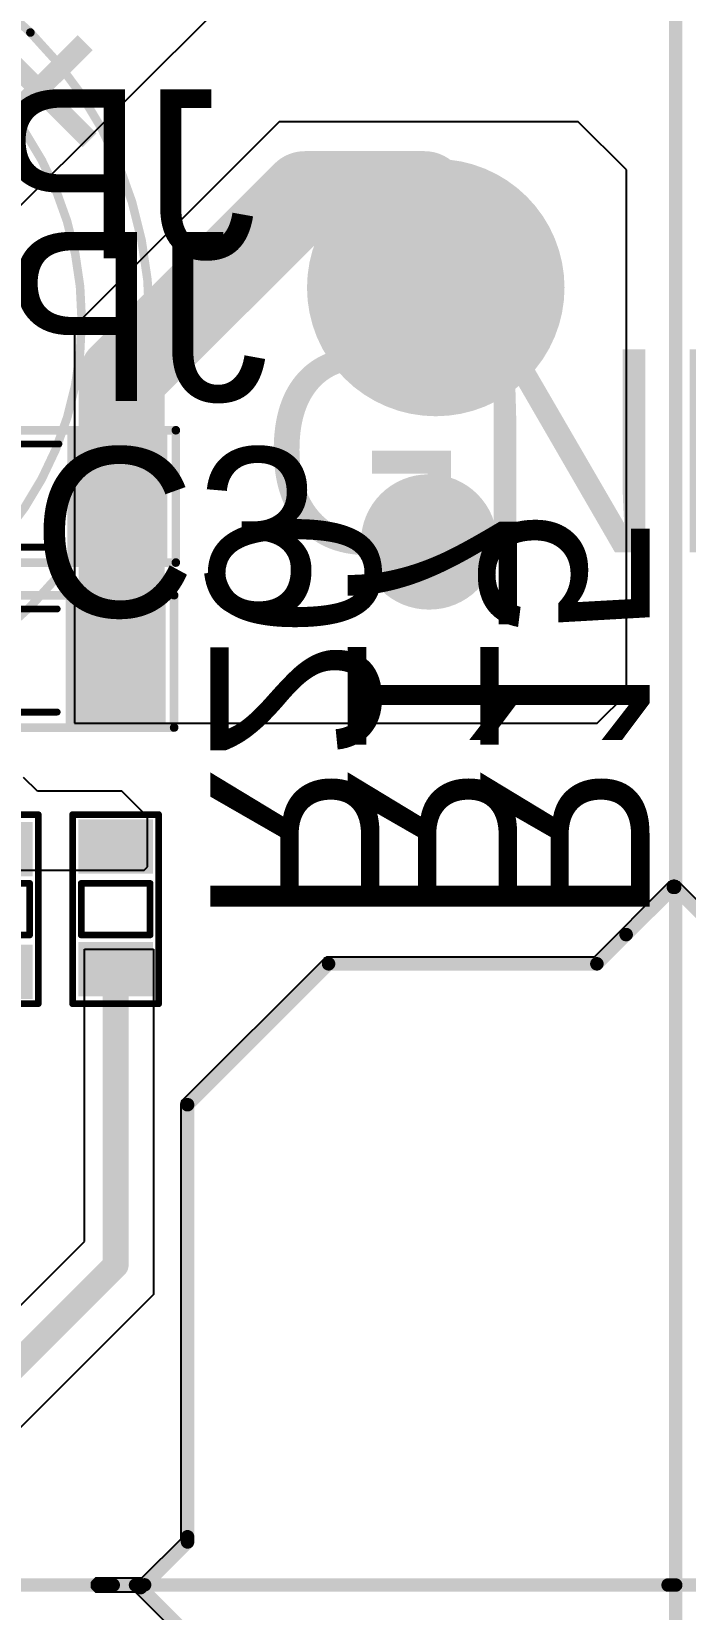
# Model space of a CAD drawing. Header units: millimetres. Extents: x 0.99 to 6.96, y 0.76 to 5.84.
# Drawn here: x 3.461 to 3.841, y 3.173 to 4.091 of the extents above; entities that cross this region are included whole.
import ezdxf

# ---------------------------------------------------------------- set-up
doc = ezdxf.new("R2010")
doc.units = ezdxf.units.MM
doc.header["$MEASUREMENT"] = 0
for name, color, linetype in [('BottomLayer', 5, 'Continuous'), ('BottomOverlay', 54, 'Continuous'), ('BottomPaste', 16, 'Continuous'), ('BottomSolder', 6, 'Continuous'), ('KeepOutLayer', 6, 'Continuous'), ('Mechanical15', 56, 'Continuous'), ('MultiLayer', 9, 'Continuous'), ('PadHoleLayer', 156, 'Continuous'), ('TopLayer', 1, 'Continuous'), ('TopOverlay', 2, 'Continuous'), ('TopSolder', 216, 'Continuous')]:
    doc.layers.add(name, color=color, linetype=linetype)

# ---------------------------------------------------------------- blocks, each defined once
blk = doc.blocks.new('RES_SMD_0603_B_67')
at = {"layer": 'BottomLayer'}
for points in [[(-0.0468142, -0.0177165), (-0.0231922, -0.0177165), (-0.0468142, 0.0177165), (-0.0231922, 0.0177165)], [(0.0246772, -0.0177211), (0.0482992, -0.0177211), (0.0246772, 0.0177119), (0.0482992, 0.0177119)]]:
    blk.add_solid(points, dxfattribs=at)
at = {"layer": 'BottomOverlay', "const_width": 0.003937}
for points in [[(0.0349968, 0.025), (-0.0550032, 0.025)], [(-0.0550032, -0.025), (-0.0550032, 0.025)], [(0.0149968, 0.02), (-0.0150032, 0.02)], [(-0.0150032, -0.02), (-0.0150032, 0.02)], [(0.0149968, -0.02), (0.0149968, 0.02)], [(0.0549968, 0.025), (0.0349968, 0.025)], [(0.0549968, -0.025), (0.0549968, 0.025)], [(0.0149968, -0.02), (-0.0150032, -0.02)], [(0.0549968, -0.025), (-0.0550032, -0.025)]]:
    blk.add_lwpolyline(points, dxfattribs=at)
at = {"layer": 'BottomOverlay', "const_width": 0.0019685}
for points in [[(-0.0559874, 0.025, 1), (-0.054019, 0.025, 1)], [(-0.0559874, 0.025, 1), (-0.054019, 0.025, 1)], [(-0.0159874, 0.02, 1), (-0.014019, 0.02, 1)], [(-0.0159874, 0.02, 1), (-0.014019, 0.02, 1)], [(0.0140126, 0.02, 1), (0.015981, 0.02, 1)], [(0.0140126, 0.02, 1), (0.015981, 0.02, 1)], [(0.0340126, 0.025, 1), (0.035981, 0.025, 1)], [(0.0340126, 0.025, 1), (0.035981, 0.025, 1)], [(0.0540126, 0.025, 1), (0.055981, 0.025, 1)], [(0.0540126, 0.025, 1), (0.055981, 0.025, 1)], [(-0.0159874, -0.02, 1), (-0.014019, -0.02, 1)], [(-0.0159874, -0.02, 1), (-0.014019, -0.02, 1)], [(0.0140126, -0.02, 1), (0.015981, -0.02, 1)], [(0.0140126, -0.02, 1), (0.015981, -0.02, 1)], [(-0.0559874, -0.025, 1), (-0.054019, -0.025, 1)], [(-0.0559874, -0.025, 1), (-0.054019, -0.025, 1)], [(0.0540126, -0.025, 1), (0.055981, -0.025, 1)], [(0.0540126, -0.025, 1), (0.055981, -0.025, 1)]]:
    blk.add_lwpolyline(points, format="xyb", close=True, dxfattribs=at)
at = {"layer": 'BottomPaste'}
for points in [[(-0.0468142, -0.0177165), (-0.0231922, -0.0177165), (-0.0468142, 0.0177165), (-0.0231922, 0.0177165)], [(0.0246772, -0.0177211), (0.0482992, -0.0177211), (0.0246772, 0.0177119), (0.0482992, 0.0177119)]]:
    blk.add_solid(points, dxfattribs=at)
at = {"layer": 'BottomSolder'}
for points in [[(-0.0508142, -0.0217165), (-0.0191922, -0.0217165), (-0.0508142, 0.0217165), (-0.0191922, 0.0217165)], [(0.0206772, -0.0217211), (0.0522992, -0.0217211), (0.0206772, 0.0217119), (0.0522992, 0.0217119)]]:
    blk.add_solid(points, dxfattribs=at)
blk = doc.blocks.new('RES_SMD_0603_B_69')
at = {"layer": 'BottomLayer'}
for points in [[(-0.0468142, -0.0177165), (-0.0231922, -0.0177165), (-0.0468142, 0.0177165), (-0.0231922, 0.0177165)], [(0.0246772, -0.0177211), (0.0482992, -0.0177211), (0.0246772, 0.0177119), (0.0482992, 0.0177119)]]:
    blk.add_solid(points, dxfattribs=at)
at = {"layer": 'BottomOverlay', "const_width": 0.003937}
for points in [[(-0.0550032, 0.025), (0.0349968, 0.025)], [(-0.0550032, 0.025), (-0.0550032, -0.025)], [(-0.0150032, 0.02), (0.0149968, 0.02)], [(-0.0150032, 0.02), (-0.0150032, -0.02)], [(0.0149968, 0.02), (0.0149968, -0.02)], [(0.0349968, 0.025), (0.0549968, 0.025)], [(0.0549968, 0.025), (0.0549968, -0.025)], [(-0.0150032, -0.02), (0.0149968, -0.02)], [(-0.0550032, -0.025), (0.0549968, -0.025)]]:
    blk.add_lwpolyline(points, dxfattribs=at)
at = {"layer": 'BottomOverlay', "const_width": 0.0019685}
for points in [[(-0.0559874, 0.025, 1), (-0.054019, 0.025, 1)], [(-0.0559874, 0.025, 1), (-0.054019, 0.025, 1)], [(-0.0159874, 0.02, 1), (-0.014019, 0.02, 1)], [(-0.0159874, 0.02, 1), (-0.014019, 0.02, 1)], [(0.0140126, 0.02, 1), (0.015981, 0.02, 1)], [(0.0140126, 0.02, 1), (0.015981, 0.02, 1)], [(0.0340126, 0.025, 1), (0.035981, 0.025, 1)], [(0.0340126, 0.025, 1), (0.035981, 0.025, 1)], [(0.0540126, 0.025, 1), (0.055981, 0.025, 1)], [(0.0540126, 0.025, 1), (0.055981, 0.025, 1)], [(-0.0159874, -0.02, 1), (-0.014019, -0.02, 1)], [(-0.0159874, -0.02, 1), (-0.014019, -0.02, 1)], [(0.0140126, -0.02, 1), (0.015981, -0.02, 1)], [(0.0140126, -0.02, 1), (0.015981, -0.02, 1)], [(-0.0559874, -0.025, 1), (-0.054019, -0.025, 1)], [(-0.0559874, -0.025, 1), (-0.054019, -0.025, 1)], [(0.0540126, -0.025, 1), (0.055981, -0.025, 1)], [(0.0540126, -0.025, 1), (0.055981, -0.025, 1)]]:
    blk.add_lwpolyline(points, format="xyb", close=True, dxfattribs=at)
at = {"layer": 'BottomPaste'}
for points in [[(-0.0468142, -0.0177165), (-0.0231922, -0.0177165), (-0.0468142, 0.0177165), (-0.0231922, 0.0177165)], [(0.0246772, -0.0177211), (0.0482992, -0.0177211), (0.0246772, 0.0177119), (0.0482992, 0.0177119)]]:
    blk.add_solid(points, dxfattribs=at)
at = {"layer": 'BottomSolder'}
for points in [[(-0.0508142, -0.0217165), (-0.0191922, -0.0217165), (-0.0508142, 0.0217165), (-0.0191922, 0.0217165)], [(0.0206772, -0.0217211), (0.0522992, -0.0217211), (0.0206772, 0.0217119), (0.0522992, 0.0217119)]]:
    blk.add_solid(points, dxfattribs=at)
blk = doc.blocks.new('RES_SMD_1206_B_87')
at = {"layer": 'BottomLayer'}
for points in [[(-0.0900016, -0.0325032), (-0.0400016, -0.0325032), (-0.0900016, 0.0324968), (-0.0400016, 0.0324968)], [(0.0399984, -0.0325032), (0.0899984, -0.0325032), (0.0399984, 0.0324968), (0.0899984, 0.0324968)]]:
    blk.add_solid(points, dxfattribs=at)
at = {"layer": 'BottomOverlay'}
for points, const_width in [([(-0.0990016, 0.0379968), (0.0989984, 0.0379968)], 0.005), ([(-0.0990016, -0.0390032), (-0.0990016, 0.0379968)], 0.005), ([(0.0989984, -0.0390032), (0.0989984, 0.0379968)], 0.005), ([(-0.0310016, 0.0299968), (0.0309984, 0.0299968)], 0.004), ([(-0.0990016, -0.0390032), (0.0989984, -0.0390032)], 0.005), ([(-0.0310016, -0.0300032), (0.0309984, -0.0300032)], 0.004)]:
    blk.add_lwpolyline(points, dxfattribs=dict(at, const_width=const_width))
for points, const_width in [([(-0.1002516, 0.0379968, 1), (-0.0977516, 0.0379968, 1)], 0.0025), ([(-0.1002516, 0.0379968, 1), (-0.0977516, 0.0379968, 1)], 0.0025), ([(0.0977484, 0.0379968, 1), (0.1002484, 0.0379968, 1)], 0.0025), ([(0.0977484, 0.0379968, 1), (0.1002484, 0.0379968, 1)], 0.0025), ([(-0.0320016, 0.0299968, 1), (-0.0300016, 0.0299968, 1)], 0.002), ([(0.0299984, 0.0299968, 1), (0.0319984, 0.0299968, 1)], 0.002), ([(-0.1002516, -0.0390032, 1), (-0.0977516, -0.0390032, 1)], 0.0025), ([(-0.1002516, -0.0390032, 1), (-0.0977516, -0.0390032, 1)], 0.0025), ([(-0.0320016, -0.0300032, 1), (-0.0300016, -0.0300032, 1)], 0.002), ([(0.0299984, -0.0300032, 1), (0.0319984, -0.0300032, 1)], 0.002), ([(0.0977484, -0.0390032, 1), (0.1002484, -0.0390032, 1)], 0.0025), ([(0.0977484, -0.0390032, 1), (0.1002484, -0.0390032, 1)], 0.0025)]:
    blk.add_lwpolyline(points, format="xyb", close=True, dxfattribs=dict(at, const_width=const_width))
at = {"layer": 'BottomPaste'}
for points in [[(-0.0900016, -0.0325032), (-0.0400016, -0.0325032), (-0.0900016, 0.0324968), (-0.0400016, 0.0324968)], [(0.0399984, -0.0325032), (0.0899984, -0.0325032), (0.0399984, 0.0324968), (0.0899984, 0.0324968)]]:
    blk.add_solid(points, dxfattribs=at)
at = {"layer": 'BottomSolder'}
for points in [[(-0.0940016, -0.0365032), (-0.0360016, -0.0365032), (-0.0940016, 0.0364968), (-0.0360016, 0.0364968)], [(0.0359984, -0.0365032), (0.0939984, -0.0365032), (0.0359984, 0.0364968), (0.0939984, 0.0364968)]]:
    blk.add_solid(points, dxfattribs=at)
blk = doc.blocks.new('RES_SMD_1206_B_88')
at = {"layer": 'BottomLayer'}
for points in [[(-0.0900016, -0.0325032), (-0.0400016, -0.0325032), (-0.0900016, 0.0324968), (-0.0400016, 0.0324968)], [(0.0399984, -0.0325032), (0.0899984, -0.0325032), (0.0399984, 0.0324968), (0.0899984, 0.0324968)]]:
    blk.add_solid(points, dxfattribs=at)
at = {"layer": 'BottomOverlay'}
for points, const_width in [([(-0.0990016, 0.0379968), (0.0989984, 0.0379968)], 0.005), ([(-0.0990016, -0.0390032), (-0.0990016, 0.0379968)], 0.005), ([(0.0989984, -0.0390032), (0.0989984, 0.0379968)], 0.005), ([(-0.0310016, 0.0299968), (0.0309984, 0.0299968)], 0.004), ([(-0.0990016, -0.0390032), (0.0989984, -0.0390032)], 0.005), ([(-0.0310016, -0.0300032), (0.0309984, -0.0300032)], 0.004)]:
    blk.add_lwpolyline(points, dxfattribs=dict(at, const_width=const_width))
for points, const_width in [([(-0.1002516, 0.0379968, 1), (-0.0977516, 0.0379968, 1)], 0.0025), ([(-0.1002516, 0.0379968, 1), (-0.0977516, 0.0379968, 1)], 0.0025), ([(0.0977484, 0.0379968, 1), (0.1002484, 0.0379968, 1)], 0.0025), ([(0.0977484, 0.0379968, 1), (0.1002484, 0.0379968, 1)], 0.0025), ([(-0.0320016, 0.0299968, 1), (-0.0300016, 0.0299968, 1)], 0.002), ([(0.0299984, 0.0299968, 1), (0.0319984, 0.0299968, 1)], 0.002), ([(-0.1002516, -0.0390032, 1), (-0.0977516, -0.0390032, 1)], 0.0025), ([(-0.1002516, -0.0390032, 1), (-0.0977516, -0.0390032, 1)], 0.0025), ([(-0.0320016, -0.0300032, 1), (-0.0300016, -0.0300032, 1)], 0.002), ([(0.0299984, -0.0300032, 1), (0.0319984, -0.0300032, 1)], 0.002), ([(0.0977484, -0.0390032, 1), (0.1002484, -0.0390032, 1)], 0.0025), ([(0.0977484, -0.0390032, 1), (0.1002484, -0.0390032, 1)], 0.0025)]:
    blk.add_lwpolyline(points, format="xyb", close=True, dxfattribs=dict(at, const_width=const_width))
at = {"layer": 'BottomPaste'}
for points in [[(-0.0900016, -0.0325032), (-0.0400016, -0.0325032), (-0.0900016, 0.0324968), (-0.0400016, 0.0324968)], [(0.0399984, -0.0325032), (0.0899984, -0.0325032), (0.0399984, 0.0324968), (0.0899984, 0.0324968)]]:
    blk.add_solid(points, dxfattribs=at)
at = {"layer": 'BottomSolder'}
for points in [[(-0.0940016, -0.0365032), (-0.0360016, -0.0365032), (-0.0940016, 0.0364968), (-0.0360016, 0.0364968)], [(0.0359984, -0.0365032), (0.0939984, -0.0365032), (0.0359984, 0.0364968), (0.0939984, 0.0364968)]]:
    blk.add_solid(points, dxfattribs=at)
blk = doc.blocks.new('CN1_90')
at = {"layer": 'BottomLayer', "const_width": 0.0708661}
blk.add_lwpolyline([(-0.0354331, 0, 1), (0.0354331, 0, 1)], format="xyb", close=True, dxfattribs=at)
at = {"layer": 'BottomSolder', "const_width": 0.0748661}
blk.add_lwpolyline([(-0.0374331, 0, 1), (0.0374331, 0, 1)], format="xyb", close=True, dxfattribs=at)
at = {"layer": 'MultiLayer', "const_width": 0.0708661}
blk.add_lwpolyline([(-0.0354331, 0, 1), (0.0354331, 0, 1)], format="xyb", close=True, dxfattribs=at)
at = {"layer": 'PadHoleLayer', "const_width": 0.031496}
blk.add_lwpolyline([(-0.015748, 0, 1), (0.015748, 0, 1)], format="xyb", close=True, dxfattribs=at)
at = {"layer": 'TopLayer', "const_width": 0.0708661}
blk.add_lwpolyline([(-0.0354331, 0, 1), (0.0354331, 0, 1)], format="xyb", close=True, dxfattribs=at)
at = {"layer": 'TopSolder', "const_width": 0.0748661}
blk.add_lwpolyline([(-0.0374331, 0, 1), (0.0374331, 0, 1)], format="xyb", close=True, dxfattribs=at)
blk = doc.blocks.new('CA_ALU_10_106')
at = {"layer": 'BottomLayer', "const_width": 0.0393701}
blk.add_lwpolyline([(0.0787402, 0, 1), (0.1181102, 0, 1)], format="xyb", close=True, dxfattribs=at)
at = {"layer": 'BottomLayer'}
blk.add_solid([(-0.1377953, -0.0393701), (-0.0590551, -0.0393701), (-0.1377953, 0.0393701), (-0.0590551, 0.0393701)], dxfattribs=at)
at = {"layer": 'BottomSolder', "const_width": 0.0433701}
blk.add_lwpolyline([(0.0767402, 0, 1), (0.1201102, 0, 1)], format="xyb", close=True, dxfattribs=at)
at = {"layer": 'BottomSolder'}
blk.add_solid([(-0.1417953, -0.0433701), (-0.0550551, -0.0433701), (-0.1417953, 0.0433701), (-0.0550551, 0.0433701)], dxfattribs=at)
at = {"layer": 'Mechanical15'}
for points, const_width in [([(0.2362205, 0, 1), (-0.2362205, 0, 1)], 0.005), ([(-0.2374705, 0, 1), (-0.2349705, 0, 1)], 0.0025), ([(0.2349705, 0, 1), (0.2374705, 0, 1)], 0.0025)]:
    blk.add_lwpolyline(points, format="xyb", close=True, dxfattribs=dict(at, const_width=const_width))
at = {"layer": 'PadHoleLayer', "const_width": 0.0177165}
for points in [[(-0.1072835, 0, 1), (-0.0895669, 0, 1)], [(0.0895669, 0, 1), (0.1072835, 0, 1)]]:
    blk.add_lwpolyline(points, format="xyb", close=True, dxfattribs=at)
at = {"layer": 'TopLayer', "const_width": 0.0393701}
blk.add_lwpolyline([(0.0787402, 0, 1), (0.1181102, 0, 1)], format="xyb", close=True, dxfattribs=at)
at = {"layer": 'TopLayer'}
blk.add_solid([(-0.1377953, -0.0393701), (-0.0590551, -0.0393701), (-0.1377953, 0.0393701), (-0.0590551, 0.0393701)], dxfattribs=at)
at = {"layer": 'TopOverlay'}
for points, const_width in [([(0.1968504, 0, 1), (-0.1968504, 0, 1)], 0.005), ([(-0.1981004, 0, 1), (-0.1956004, 0, 1)], 0.0025), ([(0.1956004, 0, 1), (0.1981004, 0, 1)], 0.0025)]:
    blk.add_lwpolyline(points, format="xyb", close=True, dxfattribs=dict(at, const_width=const_width))
at = {"layer": 'TopSolder', "const_width": 0.0433701}
blk.add_lwpolyline([(0.0767402, 0, 1), (0.1201102, 0, 1)], format="xyb", close=True, dxfattribs=at)
at = {"layer": 'TopSolder'}
blk.add_solid([(-0.1417953, -0.0433701), (-0.0550551, -0.0433701), (-0.1417953, 0.0433701), (-0.0550551, 0.0433701)], dxfattribs=at)
at = {"layer": 'TopOverlay'}
blk.add_text('+', height=0.1181102, dxfattribs=at).set_placement((-0.2672864, -0.0325269))
blk = doc.blocks.new('CA_ALU_10_107')
at = {"layer": 'BottomLayer', "const_width": 0.0393701}
blk.add_lwpolyline([(0.0787402, 0, 1), (0.1181102, 0, 1)], format="xyb", close=True, dxfattribs=at)
at = {"layer": 'BottomLayer'}
blk.add_solid([(-0.1377953, -0.0393701), (-0.0590551, -0.0393701), (-0.1377953, 0.0393701), (-0.0590551, 0.0393701)], dxfattribs=at)
at = {"layer": 'BottomSolder', "const_width": 0.0433701}
blk.add_lwpolyline([(0.0767402, 0, 1), (0.1201102, 0, 1)], format="xyb", close=True, dxfattribs=at)
at = {"layer": 'BottomSolder'}
blk.add_solid([(-0.1417953, -0.0433701), (-0.0550551, -0.0433701), (-0.1417953, 0.0433701), (-0.0550551, 0.0433701)], dxfattribs=at)
at = {"layer": 'Mechanical15'}
for points, const_width in [([(0.2362205, 0, 1), (-0.2362205, 0, 1)], 0.005), ([(-0.2374705, 0, 1), (-0.2349705, 0, 1)], 0.0025), ([(0.2349705, 0, 1), (0.2374705, 0, 1)], 0.0025)]:
    blk.add_lwpolyline(points, format="xyb", close=True, dxfattribs=dict(at, const_width=const_width))
at = {"layer": 'PadHoleLayer', "const_width": 0.0177165}
for points in [[(-0.1072835, 0, 1), (-0.0895669, 0, 1)], [(0.0895669, 0, 1), (0.1072835, 0, 1)]]:
    blk.add_lwpolyline(points, format="xyb", close=True, dxfattribs=at)
at = {"layer": 'TopLayer', "const_width": 0.0393701}
blk.add_lwpolyline([(0.0787402, 0, 1), (0.1181102, 0, 1)], format="xyb", close=True, dxfattribs=at)
at = {"layer": 'TopLayer'}
blk.add_solid([(-0.1377953, -0.0393701), (-0.0590551, -0.0393701), (-0.1377953, 0.0393701), (-0.0590551, 0.0393701)], dxfattribs=at)
at = {"layer": 'TopOverlay'}
for points, const_width in [([(0.1968504, 0, 1), (-0.1968504, 0, 1)], 0.005), ([(-0.1981004, 0, 1), (-0.1956004, 0, 1)], 0.0025), ([(0.1956004, 0, 1), (0.1981004, 0, 1)], 0.0025)]:
    blk.add_lwpolyline(points, format="xyb", close=True, dxfattribs=dict(at, const_width=const_width))
at = {"layer": 'TopSolder', "const_width": 0.0433701}
blk.add_lwpolyline([(0.0767402, 0, 1), (0.1201102, 0, 1)], format="xyb", close=True, dxfattribs=at)
at = {"layer": 'TopSolder'}
blk.add_solid([(-0.1417953, -0.0433701), (-0.0550551, -0.0433701), (-0.1417953, 0.0433701), (-0.0550551, 0.0433701)], dxfattribs=at)
at = {"layer": 'TopOverlay'}
blk.add_text('+', height=0.1181102, dxfattribs=at).set_placement((-0.2623366, -0.0304056))

msp = doc.modelspace()

# ---------------------------------------------------------------- linework, layer by layer
at = {"layer": 'BottomLayer'}
for p, q in [((3.604, 4.1390078), (3.4457606, 3.9807685)), ((3.6049999, 4.0385076), (3.4859998, 3.9195077)), ((3.779, 4.0385078), (3.6049999, 4.0385076)), ((3.807, 4.0105078), (3.779, 4.0385078)), ((3.807, 3.7055078), (3.807, 4.0105078)), ((3.4859998, 3.9195077), (3.4860001, 3.6885076)), ((3.79, 3.6885078), (3.807, 3.7055078)), ((3.4860001, 3.6885076), (3.79, 3.6885078)), ((3.4645, 3.6490078), (3.4565, 3.6570078)), ((3.5135, 3.6490078), (3.4645, 3.6490078)), ((3.5285, 3.6340078), (3.5135, 3.6490078)), ((3.5285, 3.6050078), (3.5285, 3.6340078)), ((3.4225, 3.6030078), (3.5265, 3.6030078)), ((3.5265, 3.6030078), (3.5285, 3.6050078)), ((3.4919842, 3.5570078), (3.5319842, 3.5570078)), ((3.4919842, 3.3870078), (3.4919842, 3.5570078)), ((3.5319842, 3.5570078), (3.5319842, 3.3560078)), ((3.4190858, 3.3141095), (3.4919842, 3.3870078)), ((3.5319842, 3.3560078), (3.3919842, 3.2160078))]:
    msp.add_line(p, q, dxfattribs=at)
for points, const_width in [([(3.5135, 3.8899094), (3.62, 3.9964094)], 0.05), ([(3.62, 3.9964094), (3.6895328, 3.9964094)], 0.05), ([(3.6895328, 3.9964094), (3.6915328, 3.9944094)], 0.05), ([(3.5135, 3.8639094), (3.5135, 3.8899094)], 0.05), ([(3.5135, 3.8210046), (3.5135, 3.8639094)], 0.05), ([(3.5135, 3.7619094), (3.5135, 3.8210046)], 0.05), ([(3.51, 3.5453078), (3.5100046, 3.5453032)], 0.015), ([(3.5100046, 3.3730282), (3.5100046, 3.5453032)], 0.015), ([(3.4391752, 3.3021988), (3.5100046, 3.3730282)], 0.015)]:
    msp.add_lwpolyline(points, dxfattribs=dict(at, const_width=const_width))
for points, const_width in [([(3.6075, 3.9964094, 1), (3.6325, 3.9964094, 1)], 0.025), ([(3.6075, 3.9964094, 1), (3.6325, 3.9964094, 1)], 0.025), ([(3.6770328, 3.9964094, 1), (3.7020328, 3.9964094, 1)], 0.025), ([(3.6770328, 3.9964094, 1), (3.7020328, 3.9964094, 1)], 0.025), ([(3.6790328, 3.9944094, 1), (3.7040328, 3.9944094, 1)], 0.025), ([(3.501, 3.8899094, 1), (3.526, 3.8899094, 1)], 0.025), ([(3.501, 3.8899094, 1), (3.526, 3.8899094, 1)], 0.025), ([(3.501, 3.8639094, 1), (3.526, 3.8639094, 1)], 0.025), ([(3.501, 3.8639094, 1), (3.526, 3.8639094, 1)], 0.025), ([(3.501, 3.8210046, 1), (3.526, 3.8210046, 1)], 0.025), ([(3.501, 3.8210046, 1), (3.526, 3.8210046, 1)], 0.025), ([(3.501, 3.7619094, 1), (3.526, 3.7619094, 1)], 0.025), ([(3.50625, 3.5453078, 1), (3.51375, 3.5453078, 1)], 0.0075), ([(3.5062546, 3.5453032, 1), (3.5137546, 3.5453032, 1)], 0.0075), ([(3.5062546, 3.5453032, 1), (3.5137546, 3.5453032, 1)], 0.0075), ([(3.5062546, 3.3730282, 1), (3.5137546, 3.3730282, 1)], 0.0075), ([(3.5062546, 3.3730282, 1), (3.5137546, 3.3730282, 1)], 0.0075)]:
    msp.add_lwpolyline(points, format="xyb", close=True, dxfattribs=dict(at, const_width=const_width))
at = {"layer": 'BottomSolder', "const_width": 0.0787402}
msp.add_lwpolyline([(3.6919842, 3.7940078), (3.6924642, 3.7940078)], dxfattribs=at)
at = {"layer": 'BottomSolder', "const_width": 0.0393701}
for points in [[(3.6722992, 3.7940078, 1), (3.7116692, 3.7940078, 1)], [(3.6727792, 3.7940078, 1), (3.7121492, 3.7940078, 1)]]:
    msp.add_lwpolyline(points, format="xyb", close=True, dxfattribs=at)
at = {"layer": 'KeepOutLayer', "const_width": 0.007874}
for points in [[(3.806815, 3.5655078), (3.834315, 3.5930078)], [(3.8349999, 3.5930078), (3.8624999, 3.5655078)], [(3.789815, 3.5485078), (3.806815, 3.5655078)], [(3.551815, 3.4665078), (3.633815, 3.5485078)], [(3.633815, 3.5485078), (3.789815, 3.5485078)], [(3.551815, 3.2150984), (3.551815, 3.4665078)], [(3.526815, 3.1870984), (3.551815, 3.2120984)], [(3.551815, 3.2120984), (3.551815, 3.2150984)], [(3.4999842, 3.1870078), (3.5085748, 3.1870078)], [(3.5085748, 3.1870078), (3.5215748, 3.1870078)], [(3.5219842, 3.1870078), (3.5259842, 3.1870078)], [(3.5244842, 3.1855078), (3.5494842, 3.1605078)]]:
    msp.add_lwpolyline(points, dxfattribs=at)
at = {"layer": 'KeepOutLayer', "const_width": 0.003937}
for points in [[(3.8323465, 3.5930078, 1), (3.8362835, 3.5930078, 1)], [(3.8330314, 3.5930078, 1), (3.8369684, 3.5930078, 1)], [(3.8048465, 3.5655078, 1), (3.8087835, 3.5655078, 1)], [(3.8048465, 3.5655078, 1), (3.8087835, 3.5655078, 1)], [(3.6318465, 3.5485078, 1), (3.6357835, 3.5485078, 1)], [(3.6318465, 3.5485078, 1), (3.6357835, 3.5485078, 1)], [(3.7878465, 3.5485078, 1), (3.7917835, 3.5485078, 1)], [(3.7878465, 3.5485078, 1), (3.7917835, 3.5485078, 1)], [(3.5498465, 3.4665078, 1), (3.5537835, 3.4665078, 1)], [(3.5498465, 3.4665078, 1), (3.5537835, 3.4665078, 1)], [(3.5498465, 3.2150984, 1), (3.5537835, 3.2150984, 1)], [(3.5498465, 3.2150984, 1), (3.5537835, 3.2150984, 1)], [(3.5498465, 3.2120984, 1), (3.5537835, 3.2120984, 1)], [(3.5498465, 3.2120984, 1), (3.5537835, 3.2120984, 1)], [(3.4980157, 3.1870078, 1), (3.5019527, 3.1870078, 1)], [(3.5066063, 3.1870078, 1), (3.5105433, 3.1870078, 1)], [(3.5066063, 3.1870078, 1), (3.5105433, 3.1870078, 1)], [(3.5196063, 3.1870078, 1), (3.5235433, 3.1870078, 1)], [(3.5200157, 3.1870078, 1), (3.5239527, 3.1870078, 1)], [(3.5225157, 3.1855078, 1), (3.5264527, 3.1855078, 1)], [(3.5240157, 3.1870078, 1), (3.5279527, 3.1870078, 1)], [(3.5248465, 3.1870984, 1), (3.5287835, 3.1870984, 1)]]:
    msp.add_lwpolyline(points, format="xyb", close=True, dxfattribs=at)
at = {"layer": 'MultiLayer'}
for p, q in [((3.8315205, 3.5958023), (3.788178, 3.5524598)), ((3.8318263, 3.5961081), (3.8315205, 3.5958022)), ((3.8315205, 3.5958022), (3.8315205, 3.5958023)), ((3.8325559, 3.596573), (3.8318263, 3.5961081)), ((3.8333688, 3.5968691), (3.8325559, 3.596573)), ((3.8342265, 3.5969824), (3.8333688, 3.5968691)), ((3.8346575, 3.5969449), (3.8342265, 3.5969824)), ((3.8350883, 3.5969824), (3.8346574, 3.5969449)), ((3.8346574, 3.5969449), (3.8346575, 3.5969449)), ((3.835946, 3.5968691), (3.8350883, 3.5969824)), ((3.8367589, 3.596573), (3.835946, 3.5968691)), ((3.8374885, 3.5961081), (3.8367589, 3.596573)), ((3.8377943, 3.5958022), (3.8374885, 3.5961081)), ((3.8811369, 3.5524598), (3.8377943, 3.5958022)), ((3.6310205, 3.5513023), (3.5490205, 3.4693022)), ((3.6312957, 3.5515775), (3.6310205, 3.5513022)), ((3.6310205, 3.5513022), (3.6310205, 3.5513023)), ((3.631943, 3.55201), (3.6312957, 3.5515775)), ((3.6326622, 3.5523079), (3.631943, 3.55201)), ((3.6334257, 3.5524598), (3.6326622, 3.5523079)), ((3.633815, 3.5524598), (3.6334257, 3.5524598)), ((3.788178, 3.5524598), (3.633815, 3.5524598)), ((3.5480148, 3.4676605), (3.547863, 3.466897)), ((3.547863, 3.466897), (3.547863, 3.4665078)), ((3.547863, 3.4665078), (3.547863, 3.4665078)), ((3.547863, 3.4665078), (3.547863, 3.2137354)), ((3.5483127, 3.4683797), (3.5480148, 3.4676605)), ((3.5487452, 3.469027), (3.5483127, 3.4683797)), ((3.5490205, 3.4693022), (3.5487452, 3.469027)), ((3.547863, 3.2137354), (3.5250874, 3.1909598)), ((3.4983472, 3.1909598), (3.4960322, 3.1886447)), ((3.4960322, 3.1886447), (3.4960322, 3.1853708)), ((3.4999842, 3.1909598), (3.4983472, 3.1909598)), ((3.5215748, 3.1909598), (3.4999842, 3.1909598)), ((3.5216003, 3.1909598), (3.5215748, 3.1909598)), ((3.5215748, 3.1909598), (3.5215748, 3.1909598)), ((3.5216515, 3.1909591), (3.5216003, 3.1909598)), ((3.5217027, 3.1909578), (3.5216515, 3.1909591)), ((3.5217539, 3.1909558), (3.5217027, 3.1909578)), ((3.5217795, 3.1909544), (3.5217539, 3.1909558)), ((3.521805, 3.1909558), (3.5217795, 3.1909544)), ((3.5218562, 3.1909578), (3.521805, 3.1909558)), ((3.5219074, 3.1909591), (3.5218562, 3.1909578)), ((3.5219586, 3.1909598), (3.5219074, 3.1909591)), ((3.5219842, 3.1909598), (3.5219586, 3.1909598)), ((3.5250874, 3.1909598), (3.5219842, 3.1909598)), ((3.4960322, 3.1853708), (3.4983472, 3.1830558)), ((3.4983472, 3.1830558), (3.4999842, 3.1830558)), ((3.4999842, 3.1830558), (3.4999842, 3.1830558)), ((3.4999842, 3.1830558), (3.5213848, 3.1830558)), ((3.5213848, 3.1830558), (3.5214204, 3.1830108)), ((3.5214204, 3.1830108), (3.5214941, 3.1829229)), ((3.5214941, 3.1829229), (3.5215704, 3.1828372)), ((3.5215704, 3.1828372), (3.5216491, 3.1827538)), ((3.5216491, 3.1827538), (3.5216897, 3.1827133)), ((3.5216897, 3.1827133), (3.5216897, 3.1827133)), ((3.5216897, 3.1827133), (3.5455322, 3.1588708))]:
    msp.add_line(p, q, dxfattribs=at)
at = {"layer": 'TopOverlay', "const_width": 0.007874}
for points in [[(3.8356297, 0.9625984), (3.8356299, 5.4114173)], [(0.9965748, 3.1870078), (6.6702755, 3.1870078)], [(3.8312205, 3.1870078), (3.8356299, 3.1870078)]]:
    msp.add_lwpolyline(points, dxfattribs=at)
at = {"layer": 'TopOverlay', "const_width": 0.003937}
for points in [[(3.829252, 3.1870078, 1), (3.833189, 3.1870078, 1)], [(3.8336614, 3.1870078, 1), (3.8375984, 3.1870078, 1)]]:
    msp.add_lwpolyline(points, format="xyb", close=True, dxfattribs=at)

# ---------------------------------------------------------------- block references
for name, p, rotation in [('CA_ALU_10_106', (3.2894029, 4.3414107), 225), ('CA_ALU_10_107', (3.2934029, 3.9234107), 225), ('RES_SMD_1206_B_88', (3.446, 3.8210078), 360), ('RES_SMD_1206_B_87', (3.445, 3.7250078), 360), ('RES_SMD_0603_B_67', (3.44, 3.580311), 270), ('RES_SMD_0603_B_69', (3.51, 3.580311), 90)]:
    msp.add_blockref(name, p, dxfattribs=dict(rotation=rotation))
msp.add_blockref('CN1_90', (3.6961251, 3.9420078))

# ---------------------------------------------------------------- texts
at = {"layer": 'BottomOverlay', "text_generation_flag": 2}
for s, p in [('JP1', (3.5919842, 3.9590078)), ('JP2', (3.5989842, 3.8760078))]:
    msp.add_text(s, height=0.0984252, dxfattribs=at).set_placement(p)
for s, p in [('R20', (3.5649842, 3.5710078)), ('R17', (3.6449842, 3.5710078)), ('R15', (3.7219842, 3.5710078))]:
    msp.add_text(s, height=0.0984252, rotation=270, dxfattribs=at).set_placement(p)
at = {"layer": 'TopOverlay'}
msp.add_text('GND', height=0.1181102, rotation=360, dxfattribs=at).set_placement((3.5939842, 3.7880078))
msp.add_text('C3', height=0.0984252, dxfattribs=at).set_placement((3.4614029, 3.7504107))

doc.saveas('drawing.dxf')
